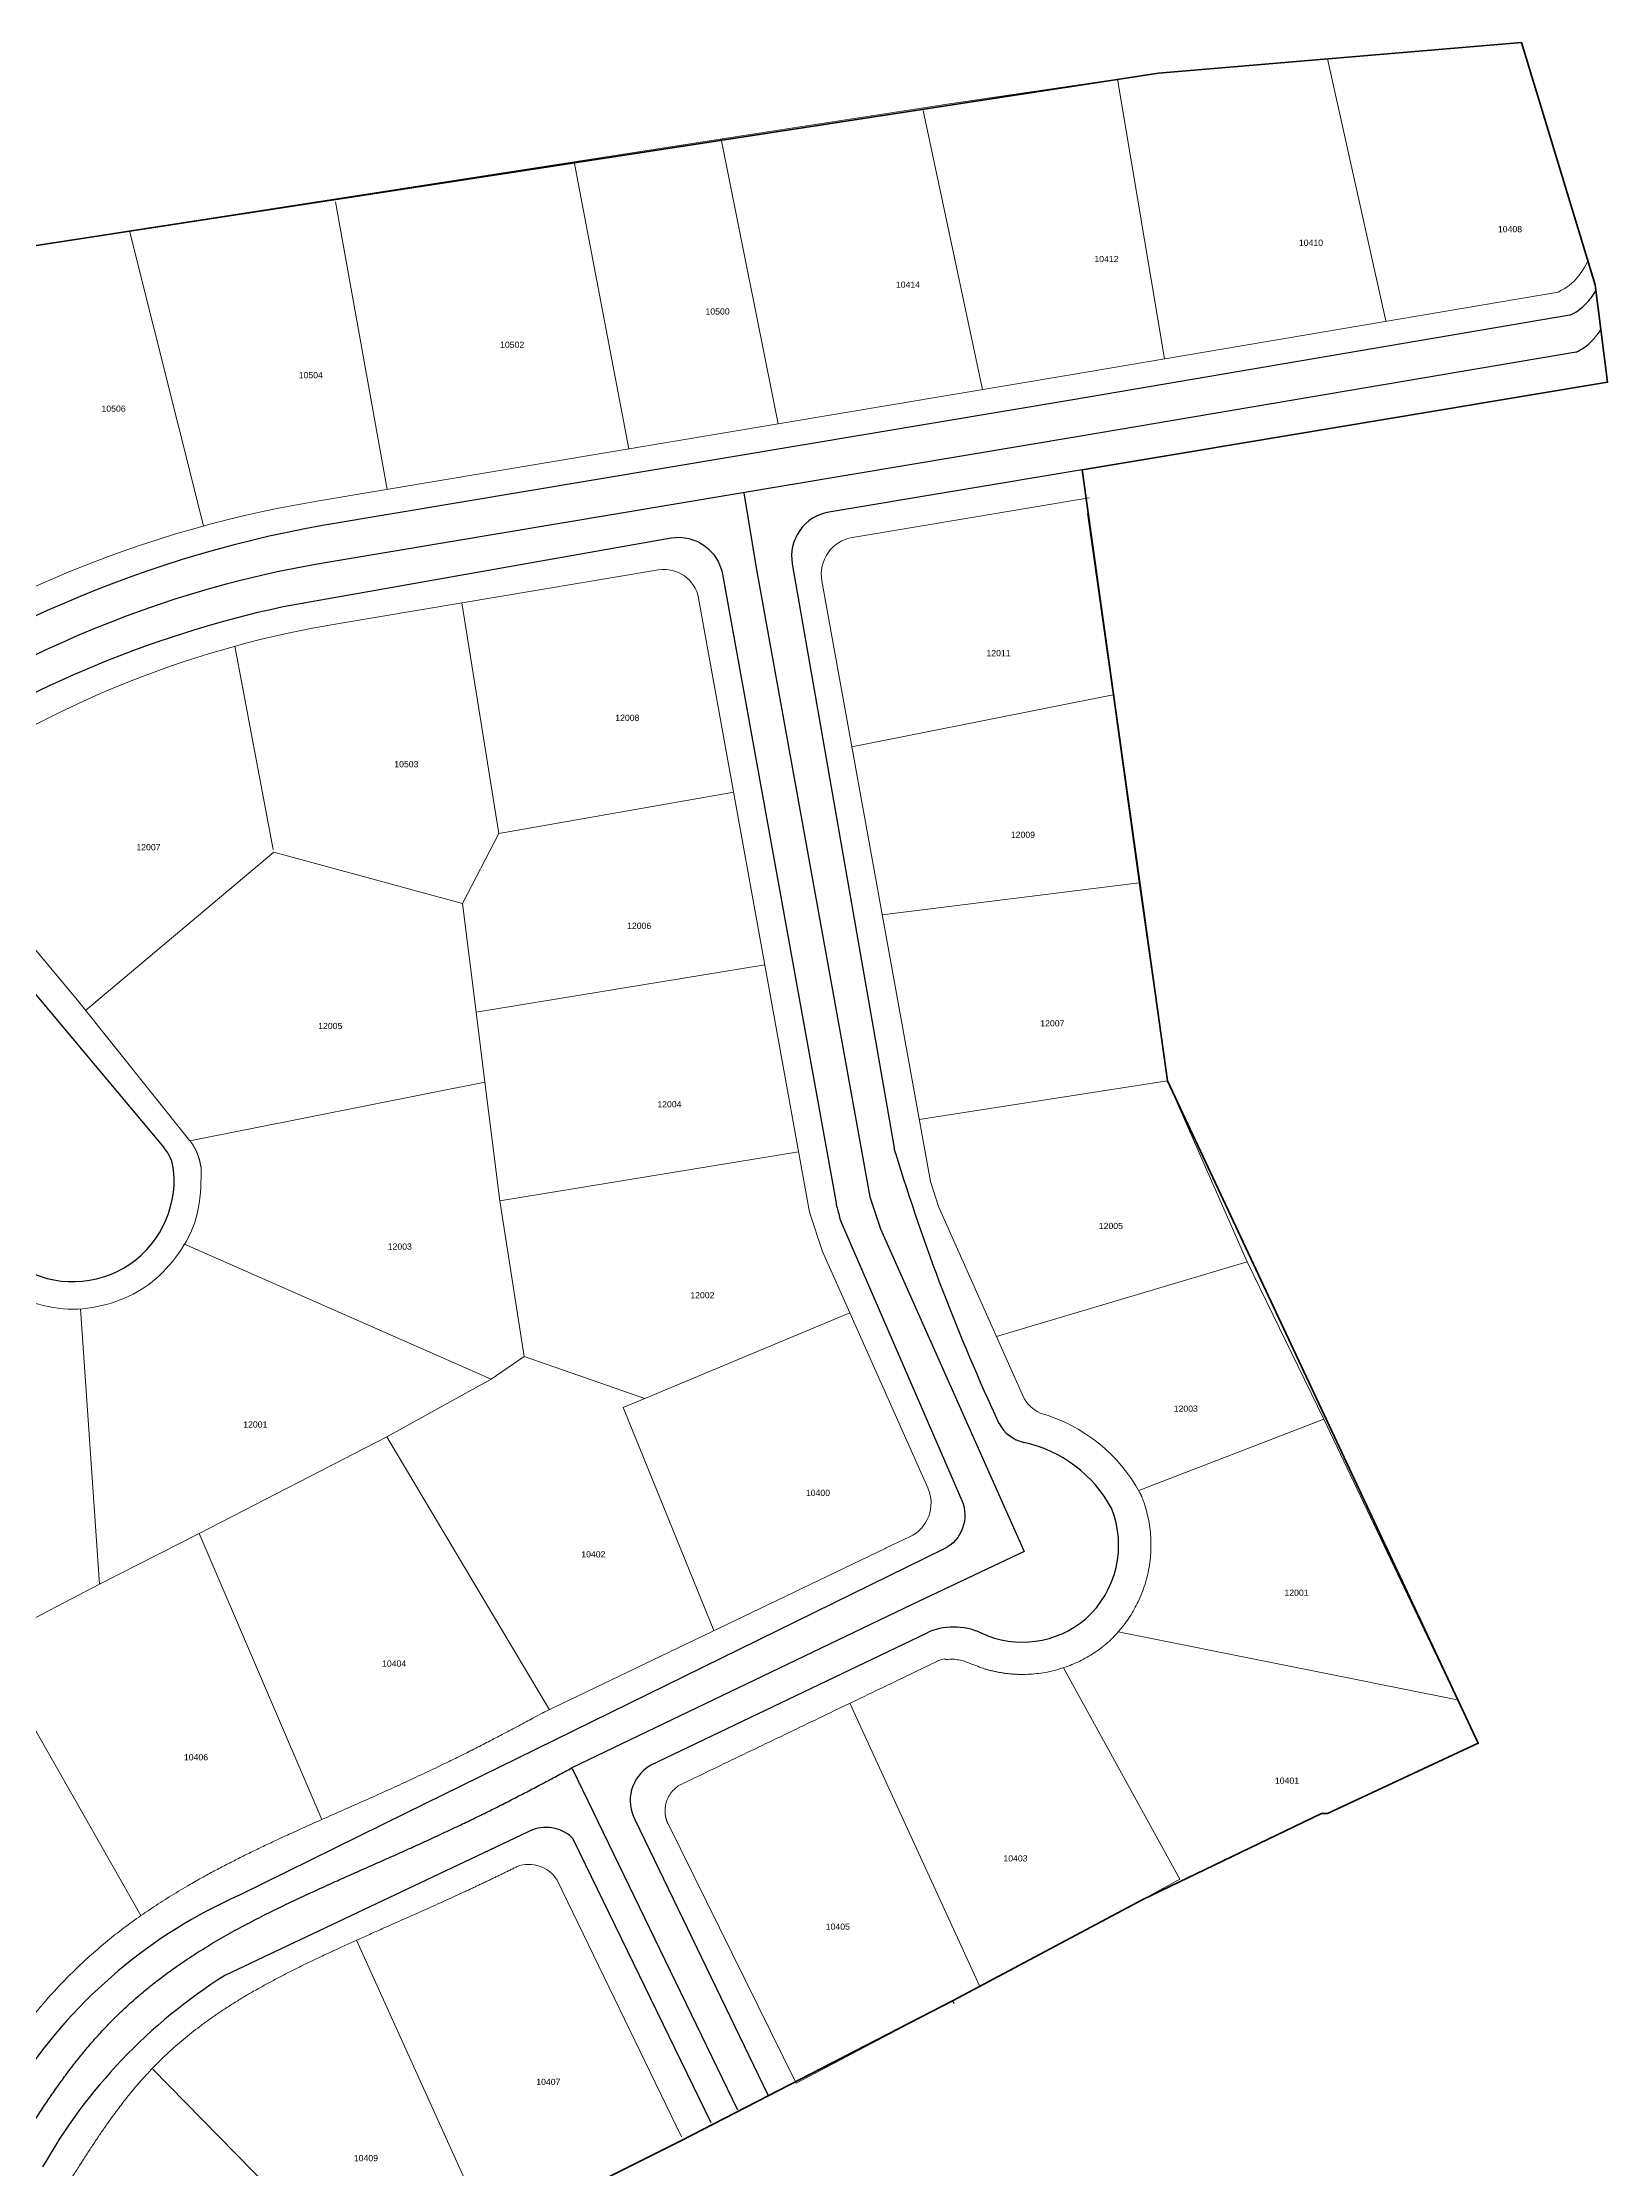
# Model space of a CAD drawing. Header units: inches. Extents: x 0 to 3095142, y 0 to 10137491.
# Drawn here: x 3093138 to 3093767, y 10136636 to 10137491 of the extents above; entities that cross this region are included whole.
import ezdxf
from ezdxf.enums import TextEntityAlignment as Align
from ezdxf.lldxf.tags import DXFTag

# ---------------------------------------------------------------- set-up
doc = ezdxf.new("R2010")
doc.units = ezdxf.units.IN
doc.header["$MEASUREMENT"] = 0
for name, color, linetype, lineweight in [('Addresses', 7, 'Continuous', 0), ('Parcels', 253, 'Continuous', 0), ('Project Boundary', 4, 'Continuous', 50), ('Right of Way (ROW)', 7, 'SOC_ROW', 0)]:
    doc.layers.add(name, color=color, linetype=linetype, lineweight=lineweight)
doc.layers.add('Centerline', color=250, linetype='CENTERu')
doc.layers.add('E_EOP', color=7, linetype='EOP_LINE')
doc.styles.add('LINETYPES', font='arial.ttf', dxfattribs={"oblique": 10, "height": 1})
doc.styles.add('SOC_LT_S', font='romans.shx')
doc.styles.get("Standard").update_dxf_attribs({"font": 'arial.ttf'})
doc.linetypes.add('CENTERu', pattern='A,1,-1.8,["C",LINETYPES,S=0.7,R=180,X=0.35,Y=0.175],0,["L",LINETYPES,S=0.7,R=180,X=0.1,Y=0.525],-1.8,10', length=14.6)
tags = doc.linetypes.add('EOP_LINE', pattern='A,3,-0.2,["EOP",Standard,S=0.1,R=0,X=-0.1,Y=-0.05],-0.25', length=3.45).pattern_tags.tags
tags[6] = DXFTag(74, 10)
tags = doc.linetypes.add('SOC_ROW', pattern='A,0.399525,-0.04311,["R/W",SOC_LT_S,S=0.049541,R=0,X=0,Y=-0.024771],-0.205888', length=0.648523).pattern_tags.tags
tags[6] = DXFTag(74, 10)

msp = doc.modelspace()

# ---------------------------------------------------------------- linework, layer by layer
at = {"layer": 'Centerline', "ltscale": 5}
for p, q in [((3093487.34, 10136863.02), (3093350.49, 10136797.28)), ((3093350.63, 10136796.98), (3093417.11, 10136659.8))]:
    msp.add_line(p, q, dxfattribs=at)
for points in [[(3093754.32, 10137366.68), (3093554.41, 10137332.72), (3093252.85, 10137282.16, 0.131844), (3093050.03, 10137190.69, 0.137263), (3092929.67, 10137030.32), (3092884.78, 10136918.59, -0.268797), (3092884.78, 10136918.59, -0.268797)], [(3093419.61, 10137310.12), (3093424.68, 10137279.85, -0.167303), (3093424.68, 10137279.85), (3093470.38, 10137026.91), (3093474.61, 10137014.01), (3093530.23, 10136889.15), (3093532.34, 10136884.27), (3093487.34, 10136863.02)]]:
    msp.add_lwpolyline(points, format="xyb", dxfattribs=at)
msp.add_open_spline([(3093754.32, 10137366.68), (3093756.47, 10137367.75), (3093759.37, 10137369.2), (3093763.49, 10137374.46), (3093764.25, 10137375.67)], degree=3, knots=[0, 0, 0, 0, 8.917889, 11.990463, 11.990463, 11.990463, 11.990463], dxfattribs=at)
msp.add_open_spline([(3093126.89, 10136643.74), (3093156.37, 10136689.27), (3093181.81, 10136735.87), (3093252.76, 10136744.29), (3093303.25, 10136771.92), (3093350.49, 10136797.28)], degree=5, dxfattribs=at)
at = {"layer": 'E_EOP', "ltscale": 30}
for p, q in [((3093492.92, 10136851.38), (3093382.02, 10136798.22)), ((3093376, 10136776.18), (3093429.33, 10136665.84)), ((3093406.48, 10136654.54), (3093351.17, 10136768.31))]:
    msp.add_line(p, q, dxfattribs=at)
for points in [[(3093751.8, 10137381.46), (3093551.92, 10137347.51), (3093250.29, 10137296.94, 0.124356), (3093040.57, 10137202.33, 0.119413), (3092916.34, 10137035.09), (3092871.4, 10136923.23, -0.41106), (3092850.75, 10136914.28), (3092751.73, 10136952.83), (3092719.91, 10136965.34, 0.047538), (3092614.65, 10136998.17, -0.05833), (3092504.59, 10137032.94), (3092330.82, 10137127.29), (3092219.93, 10137189.49), (3091999.43, 10137311.27), (3091920.55, 10137359.27), (3091848.92, 10137403.19)], [(3093555.68, 10137319.28), (3093453.89, 10137302.31, 0.416436), (3093439.12, 10137281.46), (3093480.16, 10137046.6)], [(3093186.5, 10137046.77), (3093080.85, 10137172.98, -0.448213), (3093081.82, 10137199.26, -0.094806), (3093234.39, 10137264.35), (3093390.42, 10137291.95, -0.409268), (3093411.03, 10137277.38), (3093456.73, 10137024.45)], [(3093458.74, 10137016.69), (3093507.31, 10136904.81, -0.400879), (3093500.17, 10136885.36), (3093283.76, 10136779.11), (3093216.83, 10136746.12, 0.141138), (3093129.68, 10136672.81), (3093024.2, 10136512.94), (3092984.41, 10136450.7, -0.14099), (3092910.51, 10136383.24, -0.198702), (3092772.13, 10136367.95), (3092665.86, 10136410.43)], [(3093332.69, 10136771.48), (3093210.96, 10136713.79, 0.124154), (3093137.66, 10136636.77)]]:
    msp.add_lwpolyline(points, format="xyb", dxfattribs=at)
for centre, radius, start, end in [((3093173.46, 10137035.86), 17, 5.54949, 39.93089), ((3094270.35, 10137284.44), 825.34, 196.90314, 204.98917), ((3093149.82, 10137033.56), 40.75, 234.67024, 5.54949), ((3093535.51, 10136942.84), 15, 208.06818, 257.60078), ((3093520.88, 10136876.32), 53.11, 28.52352, 77.60078), ((3093530.49, 10136886.89), 39.9, 311.95416, 21.75532), ((3093504.16, 10136827.93), 26, 65.09183, 115.61215), ((3093531.68, 10136887.21), 39.35, 245.09183, 310.35661), ((3093390.4, 10136784.09), 16.43, 120.6552, 208.76463), ((3093340.12, 10136757.51), 15.82, 52.72514, 117.98871), ((3093346.67, 10136766.12), 5, 25.92816, 52.72514)]:
    msp.add_arc(centre, radius, start, end, dxfattribs=at)
at = {"layer": 'E_EOP', "color": 7, "ltscale": 30}
msp.add_open_spline([(3093751.8, 10137381.46), (3093753.96, 10137382.54), (3093757.05, 10137384.09), (3093761.55, 10137389.97), (3093762.27, 10137391.38)], degree=3, knots=[0, 0, 0, 0, 8.917889, 12.800387, 12.800387, 12.800387, 12.800387], dxfattribs=at)
at = {"layer": 'E_EOP'}
msp.add_open_spline([(3093480.67, 10137044.47), (3093480.54, 10137044.89), (3093480.41, 10137045.31), (3093480.31, 10137045.74), (3093480.23, 10137046.17), (3093480.16, 10137046.6)], degree=5, dxfattribs=at)
at = {"layer": 'E_EOP', "ltscale": 30}
msp.add_open_spline([(3093456.73, 10137024.45), (3093456.89, 10137023.6), (3093457.25, 10137021.91), (3093458.01, 10137019.61), (3093458.35, 10137017.59), (3093458.74, 10137016.69)], degree=3, dxfattribs=at)
at = {"layer": 'Parcels'}
for p, q in [((3093763.67, 10137370.31), (3093763.67, 10137370.31)), ((3093462.28, 10136823.24), (3093514.5, 10136709.36)), ((3093503.64, 10136703.56), (3093440.66, 10136670.5))]:
    msp.add_line(p, q, dxfattribs=at)
for points in [[(3093761.68, 10137394.63), (3093732.32, 10137491.16), (3093665.62, 10137485.51)], [(3093586.44, 10137478.82), (3093502.32, 10137466.54), (3093425.74, 10137454.67)], [(3093569.86, 10137476.4), (3093588.84, 10137363.92)], [(3093677.87, 10137379.26), (3093654.36, 10137484.56)], [(3093491.79, 10137463.87), (3093515.68, 10137351.57)], [(3093425.74, 10137454.67), (3093351.4, 10137443.13), (3093261.64, 10137429.21), (3093172.56, 10137415.4), (3093202.44, 10137296.77)], [(3093433.52, 10137337.8), (3093410.58, 10137452.31)], [(3093351.4, 10137443.13), (3093373.39, 10137327.72)], [(3093255.49, 10137427.1), (3093276.2, 10137311.43)], [(3093084.68, 10137401.77), (3093138.97, 10137410.19), (3093186.27, 10137417.52)], [(3093475.29, 10137140.34), (3093578.7, 10137153.2), (3093568.13, 10137228.85), (3093557.89, 10137301.8)], [(3093321.18, 10137173.08), (3093306.22, 10137265.76)], [(3093230.44, 10137166.57), (3093214.96, 10137248.36)], [(3093568.13, 10137228.85), (3093463.08, 10137207.92)], [(3093154.92, 10137101.93), (3093230.64, 10137165.52), (3093306.49, 10137144.86), (3093321.18, 10137173.08), (3093415.58, 10137189.63)], [(3093590.03, 10137073.65), (3093578.7, 10137153.2)], [(3093306.49, 10137144.86), (3093311.98, 10137101.23), (3093315.53, 10137073.03)], [(3093311.98, 10137101.23), (3093428.12, 10137120.22)], [(3093441.71, 10137044.98), (3093321.53, 10137025.34), (3093315.53, 10137073.03), (3093196.94, 10137049.47)], [(3093652.9, 10136937.51), (3093622.06, 10137000.79), (3093590.03, 10137073.65), (3093490.17, 10137057.97)], [(3093331.29, 10136962.78), (3093321.53, 10137025.34)], [(3093194.75, 10137007.87), (3093318.11, 10136953.56), (3093331.29, 10136962.78), (3093379.82, 10136945.79), (3093462.26, 10136980.3)], [(3093622.06, 10137000.79), (3093521.22, 10136970.83)], [(3093249.91, 10136776.47), (3093200.69, 10136891.5), (3093160.62, 10136871.21), (3093152.96, 10136981.91)], [(3093318.11, 10136953.56), (3093276.04, 10136930.35), (3093200.69, 10136891.5)], [(3093407.64, 10136852.47), (3093371.1, 10136942.24), (3093379.82, 10136945.79)], [(3093578.47, 10136908.78), (3093652.9, 10136937.51), (3093706.69, 10136824.7)], [(3093177.19, 10136737.86), (3093114.91, 10136847.36), (3093053.37, 10136854.76), (3093053.19, 10136869.14), (3092916.43, 10136930.31)], [(3093276.04, 10136930.35), (3093341.45, 10136820.67)], [(3093160.62, 10136871.21), (3093114.91, 10136847.36)], [(3093715.12, 10136806.95), (3093706.69, 10136824.7), (3093570.24, 10136851.99)], [(3093548.27, 10136837.55), (3093594.97, 10136752.55), (3093580.1, 10136744.38), (3093503.64, 10136703.56), (3093504.21, 10136702.51)], [(3093654.43, 10136778.96), (3093652.21, 10136779.05), (3093580.1, 10136744.38)], [(3093394.39, 10136647.34), (3093317.82, 10136609), (3093263.94, 10136727.97)], [(3093181.71, 10136676.32), (3093269.87, 10136586.61), (3093258.32, 10136581.26), (3093230.99, 10136542.98)]]:
    msp.add_lwpolyline(points, dxfattribs=at)
at = {"layer": 'Project Boundary', "ltscale": 5}
msp.add_lwpolyline([(3092509.19, 10137181.88), (3092781.29, 10137091.43), (3092883.22, 10137279.35), (3093069.55, 10137399.43), (3093586.44, 10137478.82), (3093732.32, 10137491.16), (3093761.95, 10137393.73), (3093766.95, 10137354.51), (3093555.68, 10137319.28), (3093590.03, 10137073.65), (3093715.02, 10136807.15), (3093654.43, 10136778.96), (3093652.02, 10136778.96), (3093580.1, 10136744.38), (3093503.64, 10136703.56), (3093394.39, 10136647.34), (3093317.82, 10136609), (3093258.32, 10136581.26), (3093041.07, 10136280.45), (3093023.52, 10136278.69), (3092938.71, 10136232.19), (3092879.84, 10136195.42), (3092477.35, 10136308.58)], dxfattribs=at)
at = {"layer": 'Right of Way (ROW)', "ltscale": 80}
msp.add_line((3093344.61, 10136752.07), (3093394.62, 10136648.89), dxfattribs=at)
for points in [[(3093747.08, 10137390.8), (3093550.25, 10137357.37), (3093248.77, 10137306.83, 0.13159), (3093034.5, 10137210.29, 0.136918), (3092906.42, 10137039.52), (3092863.53, 10136932.78, -0.41106), (3092848.04, 10136926.07), (3092755.37, 10136962.15), (3092723.99, 10136974.48, 0.060939), (3092616.5, 10137008, -0.051831), (3092509.39, 10137042.42), (3092336.03, 10137136.54), (3092224.76, 10137198.24), (3092004.37, 10137320.52), (3091925.61, 10137368.45), (3091856.14, 10137410.5)], [(3093558.57, 10137308.06), (3093463.31, 10137292.1, 0.417924), (3093451.03, 10137274.63), (3093494.67, 10137033.06), (3093497.97, 10137023.02), (3093532.09, 10136946.41)], [(3093339.66, 10136819.81), (3093476.51, 10136885.55), (3093476.66, 10136885.62), (3093486.34, 10136890.19, 0.407773), (3093493.64, 10136909.86), (3093451.25, 10137005.01), (3093446.09, 10137020.76), (3093401.47, 10137267.71, 0.410513), (3093385.38, 10137279.03), (3093256.92, 10137257.5, 0.107027), (3093097.7, 10137194.9, 0.44594), (3093094.71, 10137174.28), (3093152.21, 10137105.31), (3093196.94, 10137049.47)], [(3093538.88, 10136939.93, -0.201975), (3093578.97, 10136907.88)]]:
    msp.add_lwpolyline(points, format="xyb", dxfattribs=at)
for points in [[(3093498.16, 10136840.48), (3093498.01, 10136840.41)], [(3093389.17, 10136774.77), (3093440.66, 10136670.5)]]:
    msp.add_lwpolyline(points, dxfattribs=at)
for centre, radius, start, end in [((3093545.33, 10136953.47), 15, 208.06818, 244.56492), ((3093333.24, 10136745.15), 13.31, 31.30693, 110.98283)]:
    msp.add_arc(centre, radius, start, end, dxfattribs=at)
at = {"layer": 'Right of Way (ROW)', "color": 7, "ltscale": 80}
msp.add_open_spline([(3093747.08, 10137390.8), (3093747.19, 10137390.86), (3093747.29, 10137390.91), (3093747.4, 10137390.96), (3093749.55, 10137392.04), (3093752.54, 10137393.54), (3093756.84, 10137399.09), (3093759.08, 10137403.17)], degree=3, knots=[-0.437336, -0.437336, -0.437336, -0.437336, 0, 0, 0, 8.917889, 12.375759, 12.375759, 12.375759, 12.375759], dxfattribs=at)
at = {"layer": 'Right of Way (ROW)', "ltscale": 80}
for points, weights, knots in [([(3093104.06, 10137080.5), (3093086.75, 10137049.92), (3093092.6, 10137015.26), (3093118.99, 10136992.06), (3093119.28, 10136991.8), (3093119.58, 10136991.56), (3093119.9, 10136991.34), (3093136.91, 10136979.28), (3093157.74, 10136978.33), (3093175.78, 10136988.79), (3093193.83, 10136999.26), (3093203.35, 10137017.81), (3093201.33, 10137038.57), (3093200.95, 10137042.47), (3093199.38, 10137046.41), (3093196.94, 10137049.47)], [1, 0.850782922221, 0.850782922221, 1, 1, 1, 1, 0.894215940761, 0.894215940761, 1, 0.894215940761, 0.894215940761, 1, 1, 1, 1], [0, 0, 0, 0, 1.364442, 1.364442, 1.364442, 2.515671, 2.515671, 2.515671, 3.657808, 3.657808, 3.657808, 4.799945, 4.799945, 4.799945, 16.554776, 16.554776, 16.554776, 16.554776]), ([(3093578.97, 10136907.88), (3093579.18, 10136907.42), (3093579.4, 10136906.96), (3093579.62, 10136906.49), (3093588.12, 10136885.2), (3093582.91, 10136862.87), (3093565.85, 10136847.55), (3093565.76, 10136847.47), (3093565.67, 10136847.39), (3093565.58, 10136847.31), (3093549.55, 10136833.69), (3093528.71, 10136830.86), (3093509.63, 10136839.72), (3093505.94, 10136841.1), (3093502, 10136841.36), (3093498.16, 10136840.48), (3093463.7, 10136823.93), (3093429.24, 10136807.37), (3093394.78, 10136790.82), (3093391.86, 10136789.42), (3093389.71, 10136787.01), (3093388.64, 10136783.96), (3093387.58, 10136780.91), (3093387.76, 10136777.68), (3093389.17, 10136774.77)], [1, 1, 1, 1, 0.879980170695, 0.879980170695, 1, 1, 1, 1, 0.894757370777, 0.894757370777, 1, 0.97215656799, 0.97215656799, 1, 1, 1, 1, 0.949032583204, 0.949032583204, 1, 0.949032583204, 0.949032583204, 1], [0, 0, 0, 0, 1, 1, 1, 2.218875, 2.218875, 2.218875, 2.581335, 2.581335, 2.581335, 3.720463, 3.720463, 3.720463, 4.300527, 4.300527, 4.300527, 5.300527, 5.300527, 5.300527, 6.087651, 6.087651, 6.087651, 6.874775, 6.874775, 6.874775, 6.874775]), ([(3092780.66, 10136647.98), (3092774.42, 10136638.12), (3092768.19, 10136628.27), (3092761.96, 10136618.41), (3092744.13, 10136588.65), (3092726.31, 10136558.88), (3092708.49, 10136529.11), (3092706.19, 10136524.67), (3092703.9, 10136520.23), (3092701.6, 10136515.79), (3092690.17, 10136486.84), (3092678.74, 10136457.9), (3092667.31, 10136428.96), (3092666.52, 10136426.96), (3092666.56, 10136424.81), (3092667.42, 10136422.84), (3092668.27, 10136420.87), (3092669.82, 10136419.37), (3092671.82, 10136418.58), (3092697.9, 10136408.29), (3092723.98, 10136398), (3092750.06, 10136387.71), (3092757.55, 10136384.79), (3092765.03, 10136381.87), (3092772.51, 10136378.96), (3092811, 10136368.02), (3092850.98, 10136369.77), (3092888.37, 10136384.04), (3092915.63, 10136394.62), (3092939.53, 10136411.49), (3092958.62, 10136433.64), (3092969.26, 10136448.84), (3092979.9, 10136464.04), (3092990.54, 10136479.24), (3093016.12, 10136518.71), (3093041.7, 10136558.18), (3093067.28, 10136597.65), (3093080.16, 10136617.54), (3093093.03, 10136637.43), (3093105.9, 10136657.32), (3093108.28, 10136660.99), (3093110.71, 10136664.8), (3093116.3, 10136673.41), (3093119.51, 10136678.25), (3093126.31, 10136687.89), (3093129.89, 10136692.69), (3093137.51, 10136702.08), (3093141.53, 10136706.67), (3093150.03, 10136715.52), (3093154.5, 10136719.77), (3093163.83, 10136727.87), (3093168.69, 10136731.72), (3093178.7, 10136739.01), (3093183.86, 10136742.45), (3093194.39, 10136748.98), (3093199.76, 10136752.06), (3093215.79, 10136760.72), (3093226.61, 10136765.9), (3093244.71, 10136774.17), (3093252.02, 10136777.41), (3093266.43, 10136783.8), (3093273.53, 10136786.95), (3093287.43, 10136793.3), (3093294.23, 10136796.49), (3093306.16, 10136802.3), (3093311.34, 10136804.9), (3093321.57, 10136810.18), (3093326.63, 10136812.86), (3093334.01, 10136816.8), (3093336.33, 10136818.05), (3093338.66, 10136819.3), (3093338.99, 10136819.48), (3093339.32, 10136819.65), (3093339.66, 10136819.81)], [1, 1, 1, 1, 1, 1, 1, 1, 1, 1, 1, 1, 1, 0.949236734923, 0.949236734923, 1, 0.949236734923, 0.949236734923, 1, 1, 1, 1, 1, 1, 1, 0.966029625439, 0.966029625439, 1, 0.980144403385, 0.980144403385, 1, 1, 1, 1, 1, 1, 1, 1, 1, 1, 1, 1, 1, 1, 1, 1, 1, 1, 1, 1, 1, 1, 1, 1, 1, 1, 1, 1, 1, 1, 1, 1, 1, 1, 1, 1, 1, 1, 1, 1, 1, 1, 1, 1], [0, 0, 0, 0, 1, 1, 1, 2, 2, 2, 3, 3, 3, 4, 4, 4, 4.785526, 4.785526, 4.785526, 5.571052, 5.571052, 5.571052, 6.571052, 6.571052, 6.571052, 7.571052, 7.571052, 7.571052, 8.212265, 8.212265, 8.212265, 8.701611, 8.701611, 8.701611, 9.701611, 9.701611, 9.701611, 10.701611, 10.701611, 10.701611, 11.701611, 11.701611, 11.701611, 11.751356, 11.751356, 11.812562, 11.812562, 11.873768, 11.873768, 11.934974, 11.934974, 11.99618, 11.99618, 12.057386, 12.057386, 12.118592, 12.118592, 12.179799, 12.179799, 12.299177, 12.299177, 12.380561, 12.380561, 12.461945, 12.461945, 12.543329, 12.543329, 12.607713, 12.607713, 12.672097, 12.672097, 12.701611, 12.701611, 12.701611, 13.823697, 13.823697, 13.823697, 13.823697]), ([(3092608.54, 10136271.69), (3092619.8, 10136302.22), (3092631.05, 10136332.75), (3092642.3, 10136363.28), (3092643.44, 10136366.35), (3092645.67, 10136368.75), (3092648.66, 10136370.09), (3092651.65, 10136371.42), (3092654.92, 10136371.5), (3092657.97, 10136370.29), (3092682.58, 10136360.58), (3092707.19, 10136350.87), (3092731.81, 10136341.16), (3092740.01, 10136337.96), (3092748.22, 10136334.76), (3092756.43, 10136331.56), (3092806.12, 10136316.86), (3092857.91, 10136318.87), (3092906.32, 10136337.37), (3092942.18, 10136351.26), (3092973.47, 10136373.61), (3092998.23, 10136403.04), (3093009.49, 10136419.12), (3093020.75, 10136435.21), (3093032.01, 10136451.29), (3093057.76, 10136491.02), (3093083.51, 10136530.75), (3093109.26, 10136570.49), (3093122.13, 10136590.37), (3093135, 10136610.26), (3093147.88, 10136630.15), (3093150.39, 10136634.02), (3093152.78, 10136637.78), (3093157.5, 10136645.05), (3093159.82, 10136648.55), (3093164.47, 10136655.3), (3093166.81, 10136658.53), (3093171.57, 10136664.76), (3093174, 10136667.74), (3093180.37, 10136675.06), (3093184.42, 10136679.23), (3093193.05, 10136687.16), (3093197.63, 10136690.91), (3093207.43, 10136698.11), (3093212.64, 10136701.54), (3093223.69, 10136708.18), (3093229.52, 10136711.38), (3093241.71, 10136717.63), (3093248.06, 10136720.68), (3093261.11, 10136726.72), (3093267.81, 10136729.71), (3093281.5, 10136735.79), (3093288.48, 10136738.87), (3093302.44, 10136745.16), (3093309.41, 10136748.37), (3093320.39, 10136753.6), (3093324.45, 10136755.58), (3093328.47, 10136757.58)], [1, 1, 1, 1, 0.947796279575, 0.947796279575, 1, 0.947796279575, 0.947796279575, 1, 1, 1, 1, 1, 1, 1, 0.964824940536, 0.964824940536, 1, 0.979133306478, 0.979133306478, 1, 1, 1, 1, 1, 1, 1, 1, 1, 1, 1, 1, 1, 1, 1, 1, 1, 1, 1, 1, 1, 1, 1, 1, 1, 1, 1, 1, 1, 1, 1, 1, 1, 1, 1, 1, 1], [0.009758, 0.009758, 0.009758, 0.009758, 1, 1, 1, 1.796741, 1.796741, 1.796741, 2.593481, 2.593481, 2.593481, 3.593481, 3.593481, 3.593481, 4.593481, 4.593481, 4.593481, 5.246065, 5.246065, 5.246065, 5.74778, 5.74778, 5.74778, 6.74778, 6.74778, 6.74778, 7.74778, 7.74778, 7.74778, 8.74778, 8.74778, 8.74778, 8.797471, 8.797471, 8.847162, 8.847162, 8.896853, 8.896853, 8.946543, 8.946543, 9.023506, 9.023506, 9.10047, 9.10047, 9.177433, 9.177433, 9.254396, 9.254396, 9.331359, 9.331359, 9.408322, 9.408322, 9.486517, 9.486517, 9.564712, 9.564712, 9.611299, 9.611299, 9.611299, 9.611299])]:
    msp.add_rational_spline(points, weights, degree=3, knots=knots, dxfattribs=at)

# ---------------------------------------------------------------- texts
at = {"layer": 'Addresses'}
for s, p in [('10408', (3093727.75, 10137416.12)), ('10410', (3093647.73, 10137410.62)), ('10412', (3093565.48, 10137404.1)), ('10414', (3093485.65, 10137393.77)), ('10500', (3093409.11, 10137383.02)), ('10502', (3093326.51, 10137369.62)), ('10504', (3093245.53, 10137357.39)), ('10506', (3093166.23, 10137343.92)), ('12011', (3093522.09, 10137245.6)), ('12008', (3093372.82, 10137219.58)), ('10503', (3093283.95, 10137200.94)), ('12007', (3093180.25, 10137167.54)), ('12009', (3093531.89, 10137172.55)), ('12006', (3093377.58, 10137135.93)), ('12005', (3093253.35, 10137095.64)), ('12007', (3093543.74, 10137096.72)), ('12004', (3093389.73, 10137064.15)), ('12005', (3093567.26, 10137015.22)), ('12003', (3093281.32, 10137006.92)), ('12002', (3093403, 10136987.34)), ('12003', (3093597.38, 10136941.75)), ('12001', (3093223.22, 10136935.38)), ('10400', (3093449.46, 10136907.88)), ('10402', (3093359.16, 10136883.14)), ('12001', (3093641.92, 10136867.73)), ('10404', (3093279.05, 10136839.23)), ('10406', (3093199.36, 10136801.55)), ('10401', (3093638.08, 10136792.12)), ('10403', (3093528.89, 10136760.89)), ('10405', (3093457.46, 10136733.43)), ('10407', (3093341.05, 10136670.98)), ('10409', (3093267.7, 10136640.33))]:
    msp.add_text(s, height=2.5, dxfattribs=at).set_placement(p, align=Align.MIDDLE_CENTER)

doc.saveas('drawing.dxf')
